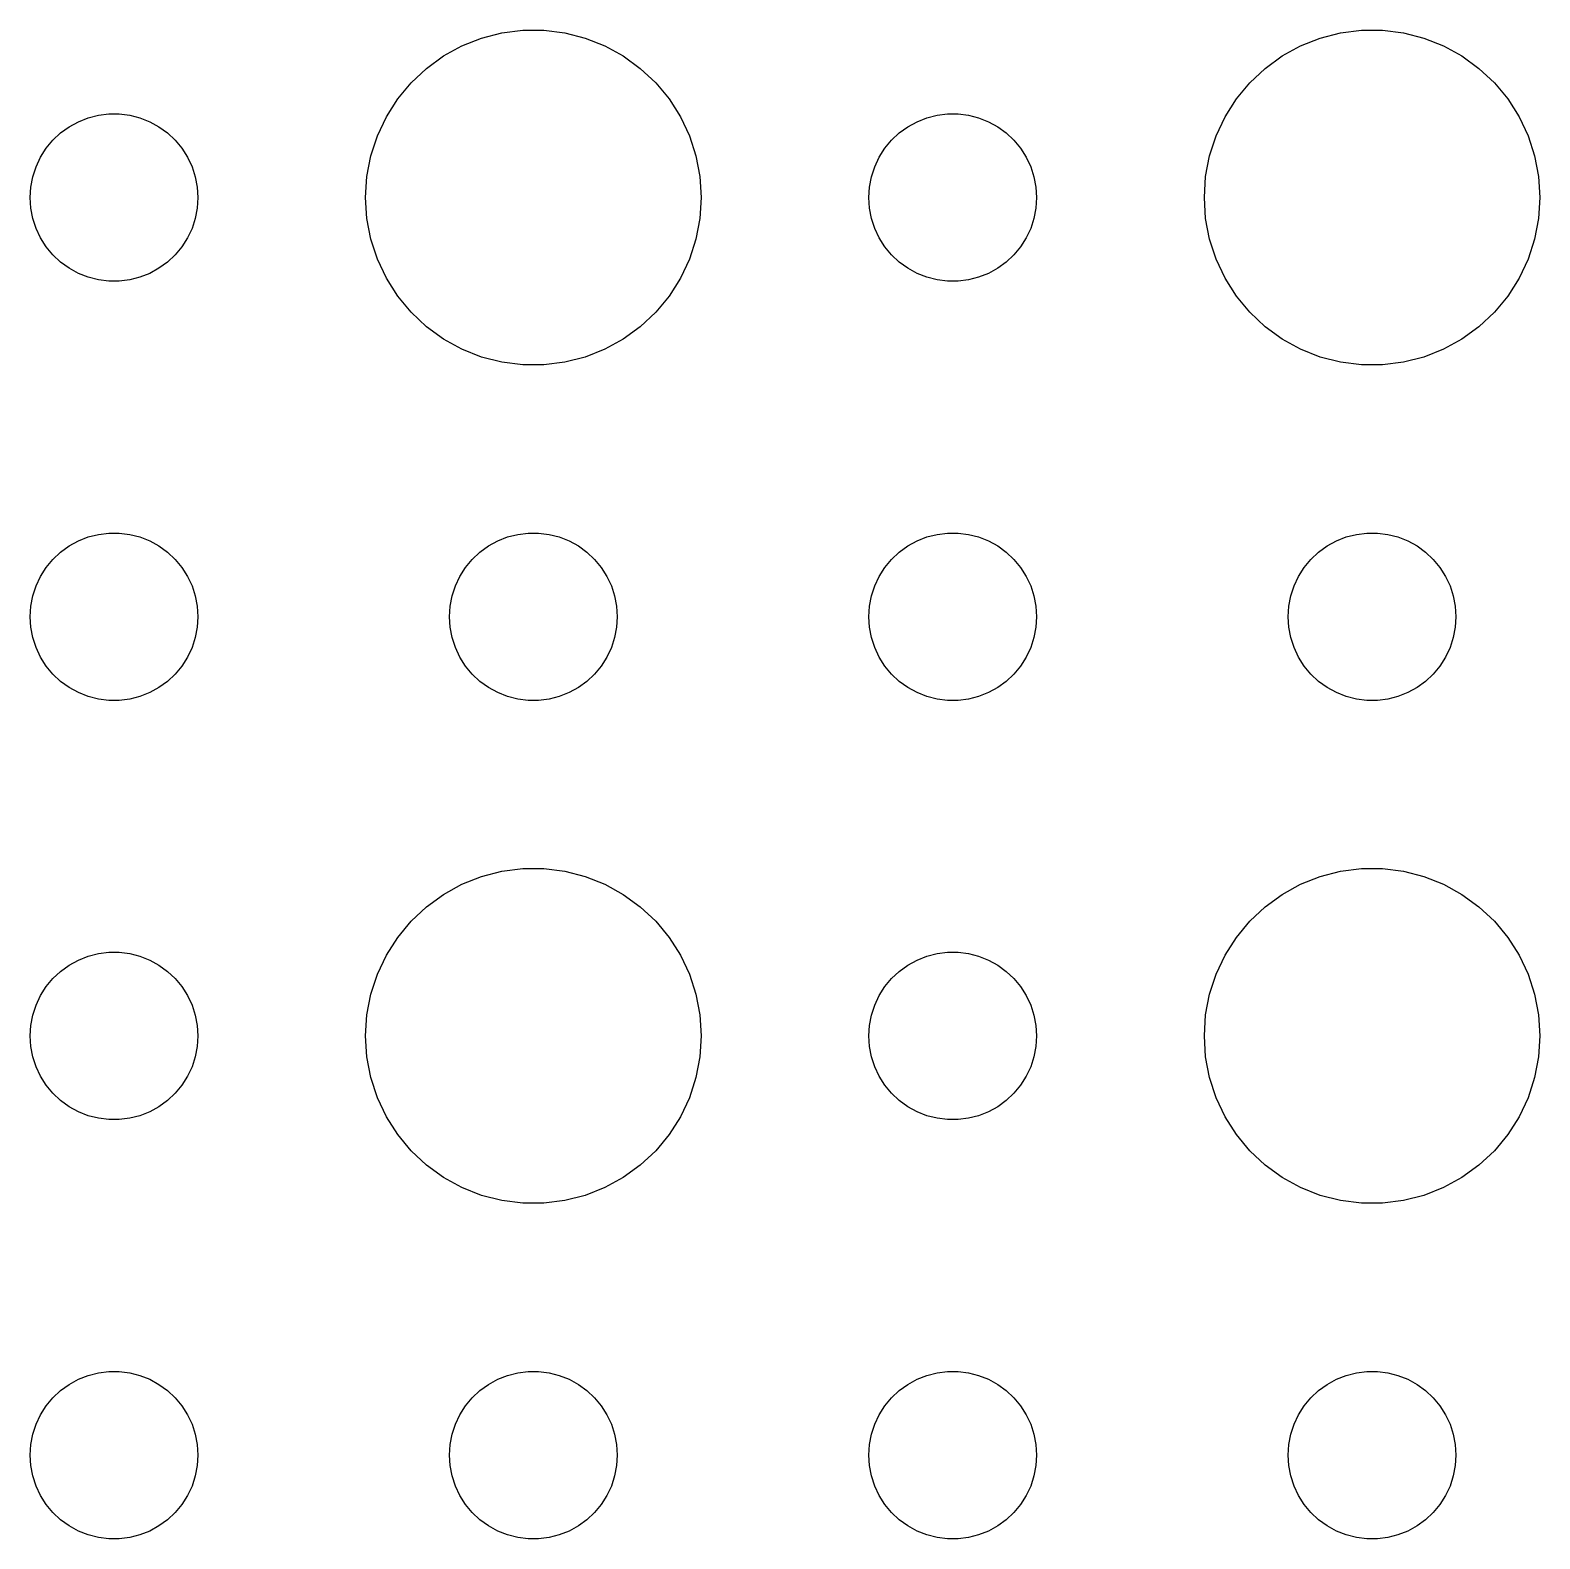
# Model space of a CAD drawing. Header units: metres. Extents: x -112 to 112, y -112 to 112.
# Drawn here: x 21 to 48, y 21 to 47.99 of the extents above; entities that cross this region are included whole.
import ezdxf

# ---------------------------------------------------------------- set-up
doc = ezdxf.new("R2010")
doc.units = ezdxf.units.M

msp = doc.modelspace()

# ---------------------------------------------------------------- linework, layer by layer
for p, q in [((28.7227, 47.7145), (29.0729, 47.8532)), ((29.0729, 47.8532), (29.4379, 47.9469)), ((29.4379, 47.9469), (29.8116, 47.9941)), ((29.8116, 47.9941), (30.1884, 47.9941)), ((30.1884, 47.9941), (30.5621, 47.9469)), ((30.5621, 47.9469), (30.927, 47.8532)), ((30.927, 47.8532), (31.2773, 47.7145)), ((43.7227, 47.7145), (44.0729, 47.8532)), ((44.0729, 47.8532), (44.4379, 47.9469)), ((44.4379, 47.9469), (44.8116, 47.9941)), ((44.8116, 47.9941), (45.1884, 47.9941)), ((45.1884, 47.9941), (45.5621, 47.9469)), ((45.5621, 47.9469), (45.927, 47.8532)), ((45.927, 47.8532), (46.2773, 47.7145)), ((28.0877, 47.3115), (28.3925, 47.533)), ((28.3925, 47.533), (28.7227, 47.7145)), ((31.2773, 47.7145), (31.6075, 47.533)), ((31.6075, 47.533), (31.9123, 47.3115)), ((43.0877, 47.3115), (43.3925, 47.533)), ((43.3925, 47.533), (43.7227, 47.7145)), ((46.2773, 47.7145), (46.6075, 47.533)), ((46.6075, 47.533), (46.9123, 47.3115)), ((27.8131, 47.0536), (28.0877, 47.3115)), ((31.9123, 47.3115), (32.1869, 47.0536)), ((42.8131, 47.0536), (43.0877, 47.3115)), ((46.9123, 47.3115), (47.1869, 47.0536)), ((27.5729, 46.7634), (27.8131, 47.0536)), ((32.1869, 47.0536), (32.427, 46.7634)), ((42.5729, 46.7634), (42.8131, 47.0536)), ((47.1869, 47.0536), (47.427, 46.7634)), ((27.3711, 46.4453), (27.5729, 46.7634)), ((32.427, 46.7634), (32.6289, 46.4453)), ((42.3711, 46.4453), (42.5729, 46.7634)), ((47.427, 46.7634), (47.6289, 46.4453)), ((22.0365, 46.4266), (22.2189, 46.4734)), ((22.2189, 46.4734), (22.4058, 46.497)), ((22.4058, 46.497), (22.5942, 46.497)), ((22.5942, 46.497), (22.7811, 46.4734)), ((22.7811, 46.4734), (22.9635, 46.4266)), ((27.2107, 46.1044), (27.3711, 46.4453)), ((32.6289, 46.4453), (32.7893, 46.1044)), ((37.0365, 46.4266), (37.2189, 46.4734)), ((37.2189, 46.4734), (37.4058, 46.497)), ((37.4058, 46.497), (37.5942, 46.497)), ((37.5942, 46.497), (37.7811, 46.4734)), ((37.7811, 46.4734), (37.9635, 46.4266)), ((42.2107, 46.1044), (42.3711, 46.4453)), ((47.6289, 46.4453), (47.7893, 46.1044)), ((21.5439, 46.1558), (21.6963, 46.2665)), ((21.6963, 46.2665), (21.8613, 46.3572)), ((21.8613, 46.3572), (22.0365, 46.4266)), ((22.9635, 46.4266), (23.1387, 46.3572)), ((23.1387, 46.3572), (23.3037, 46.2665)), ((23.3037, 46.2665), (23.4561, 46.1558)), ((36.5439, 46.1558), (36.6963, 46.2665)), ((36.6963, 46.2665), (36.8613, 46.3572)), ((36.8613, 46.3572), (37.0365, 46.4266)), ((37.9635, 46.4266), (38.1387, 46.3572)), ((38.1387, 46.3572), (38.3037, 46.2665)), ((38.3037, 46.2665), (38.4561, 46.1558)), ((21.2865, 45.8817), (21.4065, 46.0268)), ((21.4065, 46.0268), (21.5439, 46.1558)), ((23.4561, 46.1558), (23.5934, 46.0268)), ((23.5934, 46.0268), (23.7135, 45.8817)), ((27.0942, 45.7461), (27.2107, 46.1044)), ((32.7893, 46.1044), (32.9057, 45.7461)), ((36.2865, 45.8817), (36.4065, 46.0268)), ((36.4065, 46.0268), (36.5439, 46.1558)), ((38.4561, 46.1558), (38.5934, 46.0268)), ((38.5934, 46.0268), (38.7135, 45.8817)), ((42.0942, 45.7461), (42.2107, 46.1044)), ((47.7893, 46.1044), (47.9057, 45.7461)), ((21.1053, 45.5522), (21.1855, 45.7226)), ((21.1855, 45.7226), (21.2865, 45.8817)), ((23.7135, 45.8817), (23.8145, 45.7226)), ((23.8145, 45.7226), (23.8947, 45.5522)), ((27.0237, 45.376), (27.0942, 45.7461)), ((32.9057, 45.7461), (32.9763, 45.376)), ((36.1053, 45.5522), (36.1855, 45.7226)), ((36.1855, 45.7226), (36.2865, 45.8817)), ((38.7135, 45.8817), (38.8145, 45.7226)), ((38.8145, 45.7226), (38.8947, 45.5522)), ((42.0237, 45.376), (42.0942, 45.7461)), ((47.9057, 45.7461), (47.9763, 45.376)), ((21.0118, 45.188), (21.0471, 45.373)), ((21.0471, 45.373), (21.1053, 45.5522)), ((23.8947, 45.5522), (23.9529, 45.373)), ((23.9529, 45.373), (23.9882, 45.188)), ((27, 45), (27.0237, 45.376)), ((32.9763, 45.376), (33, 45)), ((36.0118, 45.188), (36.0471, 45.373)), ((36.0471, 45.373), (36.1053, 45.5522)), ((38.8947, 45.5522), (38.9529, 45.373)), ((38.9529, 45.373), (38.9882, 45.188)), ((42, 45), (42.0237, 45.376)), ((47.9763, 45.376), (48, 45)), ((21, 45), (21.0118, 45.188)), ((23.9882, 45.188), (24, 45)), ((36, 45), (36.0118, 45.188)), ((38.9882, 45.188), (39, 45)), ((21.0118, 44.812), (21, 45)), ((24, 45), (23.9882, 44.812)), ((27.0237, 44.624), (27, 45)), ((33, 45), (32.9763, 44.624)), ((36.0118, 44.812), (36, 45)), ((39, 45), (38.9882, 44.812)), ((42.0237, 44.624), (42, 45)), ((48, 45), (47.9763, 44.624)), ((21.0471, 44.627), (21.0118, 44.812)), ((21.1053, 44.4478), (21.0471, 44.627)), ((23.9529, 44.627), (23.8947, 44.4478)), ((23.9882, 44.812), (23.9529, 44.627)), ((27.0942, 44.2539), (27.0237, 44.624)), ((32.9763, 44.624), (32.9057, 44.2539)), ((36.0471, 44.627), (36.0118, 44.812)), ((36.1053, 44.4478), (36.0471, 44.627)), ((38.9529, 44.627), (38.8947, 44.4478)), ((38.9882, 44.812), (38.9529, 44.627)), ((42.0942, 44.2539), (42.0237, 44.624)), ((47.9763, 44.624), (47.9057, 44.2539)), ((21.1855, 44.2774), (21.1053, 44.4478)), ((23.8947, 44.4478), (23.8145, 44.2774)), ((36.1855, 44.2774), (36.1053, 44.4478)), ((38.8947, 44.4478), (38.8145, 44.2774)), ((21.2865, 44.1183), (21.1855, 44.2774)), ((21.4065, 43.9732), (21.2865, 44.1183)), ((23.7135, 44.1183), (23.5934, 43.9732)), ((23.8145, 44.2774), (23.7135, 44.1183)), ((27.2107, 43.8956), (27.0942, 44.2539)), ((32.9057, 44.2539), (32.7893, 43.8956)), ((36.2865, 44.1183), (36.1855, 44.2774)), ((36.4065, 43.9732), (36.2865, 44.1183)), ((38.7135, 44.1183), (38.5934, 43.9732)), ((38.8145, 44.2774), (38.7135, 44.1183)), ((42.2107, 43.8956), (42.0942, 44.2539)), ((47.9057, 44.2539), (47.7893, 43.8956)), ((21.5439, 43.8442), (21.4065, 43.9732)), ((21.6963, 43.7335), (21.5439, 43.8442)), ((23.4561, 43.8442), (23.3037, 43.7335)), ((23.5934, 43.9732), (23.4561, 43.8442)), ((27.3711, 43.5547), (27.2107, 43.8956)), ((32.7893, 43.8956), (32.6289, 43.5547)), ((36.5439, 43.8442), (36.4065, 43.9732)), ((36.6963, 43.7335), (36.5439, 43.8442)), ((38.4561, 43.8442), (38.3037, 43.7335)), ((38.5934, 43.9732), (38.4561, 43.8442)), ((42.3711, 43.5547), (42.2107, 43.8956)), ((47.7893, 43.8956), (47.6289, 43.5547)), ((21.8613, 43.6428), (21.6963, 43.7335)), ((22.0365, 43.5734), (21.8613, 43.6428)), ((22.2189, 43.5266), (22.0365, 43.5734)), ((22.4058, 43.503), (22.2189, 43.5266)), ((22.5942, 43.503), (22.4058, 43.503)), ((22.7811, 43.5266), (22.5942, 43.503)), ((22.9635, 43.5734), (22.7811, 43.5266)), ((23.1387, 43.6428), (22.9635, 43.5734)), ((23.3037, 43.7335), (23.1387, 43.6428)), ((27.5729, 43.2366), (27.3711, 43.5547)), ((32.6289, 43.5547), (32.427, 43.2366)), ((36.8613, 43.6428), (36.6963, 43.7335)), ((37.0365, 43.5734), (36.8613, 43.6428)), ((37.2189, 43.5266), (37.0365, 43.5734)), ((37.4058, 43.503), (37.2189, 43.5266)), ((37.5942, 43.503), (37.4058, 43.503)), ((37.7811, 43.5266), (37.5942, 43.503)), ((37.9635, 43.5734), (37.7811, 43.5266)), ((38.1387, 43.6428), (37.9635, 43.5734)), ((38.3037, 43.7335), (38.1387, 43.6428)), ((42.5729, 43.2366), (42.3711, 43.5547)), ((47.6289, 43.5547), (47.427, 43.2366)), ((27.8131, 42.9464), (27.5729, 43.2366)), ((32.427, 43.2366), (32.1869, 42.9464)), ((42.8131, 42.9464), (42.5729, 43.2366)), ((47.427, 43.2366), (47.1869, 42.9464)), ((28.0877, 42.6885), (27.8131, 42.9464)), ((32.1869, 42.9464), (31.9123, 42.6885)), ((43.0877, 42.6885), (42.8131, 42.9464)), ((47.1869, 42.9464), (46.9123, 42.6885)), ((28.3925, 42.467), (28.0877, 42.6885)), ((31.9123, 42.6885), (31.6075, 42.467)), ((43.3925, 42.467), (43.0877, 42.6885)), ((46.9123, 42.6885), (46.6075, 42.467)), ((28.7227, 42.2855), (28.3925, 42.467)), ((31.6075, 42.467), (31.2773, 42.2855)), ((43.7227, 42.2855), (43.3925, 42.467)), ((46.6075, 42.467), (46.2773, 42.2855)), ((29.0729, 42.1468), (28.7227, 42.2855)), ((29.4379, 42.0531), (29.0729, 42.1468)), ((30.927, 42.1468), (30.5621, 42.0531)), ((31.2773, 42.2855), (30.927, 42.1468)), ((44.0729, 42.1468), (43.7227, 42.2855)), ((44.4379, 42.0531), (44.0729, 42.1468)), ((45.927, 42.1468), (45.5621, 42.0531)), ((46.2773, 42.2855), (45.927, 42.1468)), ((29.8116, 42.0059), (29.4379, 42.0531)), ((30.1884, 42.0059), (29.8116, 42.0059)), ((30.5621, 42.0531), (30.1884, 42.0059)), ((44.8116, 42.0059), (44.4379, 42.0531)), ((45.1884, 42.0059), (44.8116, 42.0059)), ((45.5621, 42.0531), (45.1884, 42.0059)), ((21.8613, 38.8572), (22.0365, 38.9266)), ((22.0365, 38.9266), (22.2189, 38.9734)), ((22.2189, 38.9734), (22.4058, 38.997)), ((22.4058, 38.997), (22.5942, 38.997)), ((22.5942, 38.997), (22.7811, 38.9734)), ((22.7811, 38.9734), (22.9635, 38.9266)), ((22.9635, 38.9266), (23.1387, 38.8572)), ((29.3613, 38.8572), (29.5365, 38.9266)), ((29.5365, 38.9266), (29.7189, 38.9734)), ((29.7189, 38.9734), (29.9058, 38.997)), ((29.9058, 38.997), (30.0942, 38.997)), ((30.0942, 38.997), (30.2811, 38.9734)), ((30.2811, 38.9734), (30.4635, 38.9266)), ((30.4635, 38.9266), (30.6387, 38.8572)), ((36.8613, 38.8572), (37.0365, 38.9266)), ((37.0365, 38.9266), (37.2189, 38.9734)), ((37.2189, 38.9734), (37.4058, 38.997)), ((37.4058, 38.997), (37.5942, 38.997)), ((37.5942, 38.997), (37.7811, 38.9734)), ((37.7811, 38.9734), (37.9635, 38.9266)), ((37.9635, 38.9266), (38.1387, 38.8572)), ((44.3613, 38.8572), (44.5365, 38.9266)), ((44.5365, 38.9266), (44.7189, 38.9734)), ((44.7189, 38.9734), (44.9058, 38.997)), ((44.9058, 38.997), (45.0942, 38.997)), ((45.0942, 38.997), (45.2811, 38.9734)), ((45.2811, 38.9734), (45.4635, 38.9266)), ((45.4635, 38.9266), (45.6387, 38.8572)), ((21.4065, 38.5268), (21.5439, 38.6558)), ((21.5439, 38.6558), (21.6963, 38.7665)), ((21.6963, 38.7665), (21.8613, 38.8572)), ((23.1387, 38.8572), (23.3037, 38.7665)), ((23.3037, 38.7665), (23.4561, 38.6558)), ((23.4561, 38.6558), (23.5934, 38.5268)), ((28.9065, 38.5268), (29.0439, 38.6558)), ((29.0439, 38.6558), (29.1963, 38.7665)), ((29.1963, 38.7665), (29.3613, 38.8572)), ((30.6387, 38.8572), (30.8037, 38.7665)), ((30.8037, 38.7665), (30.9561, 38.6558)), ((30.9561, 38.6558), (31.0934, 38.5268)), ((36.4065, 38.5268), (36.5439, 38.6558)), ((36.5439, 38.6558), (36.6963, 38.7665)), ((36.6963, 38.7665), (36.8613, 38.8572)), ((38.1387, 38.8572), (38.3037, 38.7665)), ((38.3037, 38.7665), (38.4561, 38.6558)), ((38.4561, 38.6558), (38.5934, 38.5268)), ((43.9065, 38.5268), (44.0439, 38.6558)), ((44.0439, 38.6558), (44.1963, 38.7665)), ((44.1963, 38.7665), (44.3613, 38.8572)), ((45.6387, 38.8572), (45.8037, 38.7665)), ((45.8037, 38.7665), (45.9561, 38.6558)), ((45.9561, 38.6558), (46.0934, 38.5268)), ((21.1855, 38.2226), (21.2865, 38.3817)), ((21.2865, 38.3817), (21.4065, 38.5268)), ((23.5934, 38.5268), (23.7135, 38.3817)), ((23.7135, 38.3817), (23.8145, 38.2226)), ((28.6855, 38.2226), (28.7865, 38.3817)), ((28.7865, 38.3817), (28.9065, 38.5268)), ((31.0934, 38.5268), (31.2135, 38.3817)), ((31.2135, 38.3817), (31.3145, 38.2226)), ((36.1855, 38.2226), (36.2865, 38.3817)), ((36.2865, 38.3817), (36.4065, 38.5268)), ((38.5934, 38.5268), (38.7135, 38.3817)), ((38.7135, 38.3817), (38.8145, 38.2226)), ((43.6855, 38.2226), (43.7865, 38.3817)), ((43.7865, 38.3817), (43.9065, 38.5268)), ((46.0934, 38.5268), (46.2135, 38.3817)), ((46.2135, 38.3817), (46.3145, 38.2226)), ((21.1053, 38.0522), (21.1855, 38.2226)), ((23.8145, 38.2226), (23.8947, 38.0522)), ((28.6053, 38.0522), (28.6855, 38.2226)), ((31.3145, 38.2226), (31.3947, 38.0522)), ((36.1053, 38.0522), (36.1855, 38.2226)), ((38.8145, 38.2226), (38.8947, 38.0522)), ((43.6053, 38.0522), (43.6855, 38.2226)), ((46.3145, 38.2226), (46.3947, 38.0522)), ((21.0118, 37.688), (21.0471, 37.873)), ((21.0471, 37.873), (21.1053, 38.0522)), ((23.8947, 38.0522), (23.9529, 37.873)), ((23.9529, 37.873), (23.9882, 37.688)), ((28.5118, 37.688), (28.5471, 37.873)), ((28.5471, 37.873), (28.6053, 38.0522)), ((31.3947, 38.0522), (31.4529, 37.873)), ((31.4529, 37.873), (31.4882, 37.688)), ((36.0118, 37.688), (36.0471, 37.873)), ((36.0471, 37.873), (36.1053, 38.0522)), ((38.8947, 38.0522), (38.9529, 37.873)), ((38.9529, 37.873), (38.9882, 37.688)), ((43.5118, 37.688), (43.5471, 37.873)), ((43.5471, 37.873), (43.6053, 38.0522)), ((46.3947, 38.0522), (46.4529, 37.873)), ((46.4529, 37.873), (46.4882, 37.688)), ((21, 37.5), (21.0118, 37.688)), ((23.9882, 37.688), (24, 37.5)), ((28.5, 37.5), (28.5118, 37.688)), ((31.4882, 37.688), (31.5, 37.5)), ((36, 37.5), (36.0118, 37.688)), ((38.9882, 37.688), (39, 37.5)), ((43.5, 37.5), (43.5118, 37.688)), ((46.4882, 37.688), (46.5, 37.5)), ((21.0118, 37.312), (21, 37.5)), ((21.0471, 37.127), (21.0118, 37.312)), ((23.9882, 37.312), (23.9529, 37.127)), ((24, 37.5), (23.9882, 37.312)), ((28.5118, 37.312), (28.5, 37.5)), ((28.5471, 37.127), (28.5118, 37.312)), ((31.4882, 37.312), (31.4529, 37.127)), ((31.5, 37.5), (31.4882, 37.312)), ((36.0118, 37.312), (36, 37.5)), ((36.0471, 37.127), (36.0118, 37.312)), ((38.9882, 37.312), (38.9529, 37.127)), ((39, 37.5), (38.9882, 37.312)), ((43.5118, 37.312), (43.5, 37.5)), ((43.5471, 37.127), (43.5118, 37.312)), ((46.4882, 37.312), (46.4529, 37.127)), ((46.5, 37.5), (46.4882, 37.312)), ((21.1053, 36.9478), (21.0471, 37.127)), ((23.9529, 37.127), (23.8947, 36.9478)), ((28.6053, 36.9478), (28.5471, 37.127)), ((31.4529, 37.127), (31.3947, 36.9478)), ((36.1053, 36.9478), (36.0471, 37.127)), ((38.9529, 37.127), (38.8947, 36.9478)), ((43.6053, 36.9478), (43.5471, 37.127)), ((46.4529, 37.127), (46.3947, 36.9478)), ((21.1855, 36.7774), (21.1053, 36.9478)), ((21.2865, 36.6183), (21.1855, 36.7774)), ((23.8145, 36.7774), (23.7135, 36.6183)), ((23.8947, 36.9478), (23.8145, 36.7774)), ((28.6855, 36.7774), (28.6053, 36.9478)), ((28.7865, 36.6183), (28.6855, 36.7774)), ((31.3145, 36.7774), (31.2135, 36.6183)), ((31.3947, 36.9478), (31.3145, 36.7774)), ((36.1855, 36.7774), (36.1053, 36.9478)), ((36.2865, 36.6183), (36.1855, 36.7774)), ((38.8145, 36.7774), (38.7135, 36.6183)), ((38.8947, 36.9478), (38.8145, 36.7774)), ((43.6855, 36.7774), (43.6053, 36.9478)), ((43.7865, 36.6183), (43.6855, 36.7774)), ((46.3145, 36.7774), (46.2135, 36.6183)), ((46.3947, 36.9478), (46.3145, 36.7774)), ((21.4065, 36.4732), (21.2865, 36.6183)), ((21.5439, 36.3442), (21.4065, 36.4732)), ((23.5934, 36.4732), (23.4561, 36.3442)), ((23.7135, 36.6183), (23.5934, 36.4732)), ((28.9065, 36.4732), (28.7865, 36.6183)), ((29.0439, 36.3442), (28.9065, 36.4732)), ((31.0934, 36.4732), (30.9561, 36.3442)), ((31.2135, 36.6183), (31.0934, 36.4732)), ((36.4065, 36.4732), (36.2865, 36.6183)), ((36.5439, 36.3442), (36.4065, 36.4732)), ((38.5934, 36.4732), (38.4561, 36.3442)), ((38.7135, 36.6183), (38.5934, 36.4732)), ((43.9065, 36.4732), (43.7865, 36.6183)), ((44.0439, 36.3442), (43.9065, 36.4732)), ((46.0934, 36.4732), (45.9561, 36.3442)), ((46.2135, 36.6183), (46.0934, 36.4732)), ((21.6963, 36.2335), (21.5439, 36.3442)), ((21.8613, 36.1428), (21.6963, 36.2335)), ((23.3037, 36.2335), (23.1387, 36.1428)), ((23.4561, 36.3442), (23.3037, 36.2335)), ((29.1963, 36.2335), (29.0439, 36.3442)), ((29.3613, 36.1428), (29.1963, 36.2335)), ((30.8037, 36.2335), (30.6387, 36.1428)), ((30.9561, 36.3442), (30.8037, 36.2335)), ((36.6963, 36.2335), (36.5439, 36.3442)), ((36.8613, 36.1428), (36.6963, 36.2335)), ((38.3037, 36.2335), (38.1387, 36.1428)), ((38.4561, 36.3442), (38.3037, 36.2335)), ((44.1963, 36.2335), (44.0439, 36.3442)), ((44.3613, 36.1428), (44.1963, 36.2335)), ((45.8037, 36.2335), (45.6387, 36.1428)), ((45.9561, 36.3442), (45.8037, 36.2335)), ((22.0365, 36.0734), (21.8613, 36.1428)), ((22.2189, 36.0266), (22.0365, 36.0734)), ((22.4058, 36.003), (22.2189, 36.0266)), ((22.5942, 36.003), (22.4058, 36.003)), ((22.7811, 36.0266), (22.5942, 36.003)), ((22.9635, 36.0734), (22.7811, 36.0266)), ((23.1387, 36.1428), (22.9635, 36.0734)), ((29.5365, 36.0734), (29.3613, 36.1428)), ((29.7189, 36.0266), (29.5365, 36.0734)), ((29.9058, 36.003), (29.7189, 36.0266)), ((30.0942, 36.003), (29.9058, 36.003)), ((30.2811, 36.0266), (30.0942, 36.003)), ((30.4635, 36.0734), (30.2811, 36.0266)), ((30.6387, 36.1428), (30.4635, 36.0734)), ((37.0365, 36.0734), (36.8613, 36.1428)), ((37.2189, 36.0266), (37.0365, 36.0734)), ((37.4058, 36.003), (37.2189, 36.0266)), ((37.5942, 36.003), (37.4058, 36.003)), ((37.7811, 36.0266), (37.5942, 36.003)), ((37.9635, 36.0734), (37.7811, 36.0266)), ((38.1387, 36.1428), (37.9635, 36.0734)), ((44.5365, 36.0734), (44.3613, 36.1428)), ((44.7189, 36.0266), (44.5365, 36.0734)), ((44.9058, 36.003), (44.7189, 36.0266)), ((45.0942, 36.003), (44.9058, 36.003)), ((45.2811, 36.0266), (45.0942, 36.003)), ((45.4635, 36.0734), (45.2811, 36.0266)), ((45.6387, 36.1428), (45.4635, 36.0734)), ((29.0729, 32.8532), (29.4379, 32.9469)), ((29.4379, 32.9469), (29.8116, 32.9941)), ((29.8116, 32.9941), (30.1884, 32.9941)), ((30.1884, 32.9941), (30.5621, 32.9469)), ((30.5621, 32.9469), (30.927, 32.8532)), ((44.0729, 32.8532), (44.4379, 32.9469)), ((44.4379, 32.9469), (44.8116, 32.9941)), ((44.8116, 32.9941), (45.1884, 32.9941)), ((45.1884, 32.9941), (45.5621, 32.9469)), ((45.5621, 32.9469), (45.927, 32.8532)), ((28.3925, 32.533), (28.7227, 32.7145)), ((28.7227, 32.7145), (29.0729, 32.8532)), ((30.927, 32.8532), (31.2773, 32.7145)), ((31.2773, 32.7145), (31.6075, 32.533)), ((43.3925, 32.533), (43.7227, 32.7145)), ((43.7227, 32.7145), (44.0729, 32.8532)), ((45.927, 32.8532), (46.2773, 32.7145)), ((46.2773, 32.7145), (46.6075, 32.533)), ((28.0877, 32.3115), (28.3925, 32.533)), ((31.6075, 32.533), (31.9123, 32.3115)), ((43.0877, 32.3115), (43.3925, 32.533)), ((46.6075, 32.533), (46.9123, 32.3115)), ((27.8131, 32.0536), (28.0877, 32.3115)), ((31.9123, 32.3115), (32.1869, 32.0536)), ((42.8131, 32.0536), (43.0877, 32.3115)), ((46.9123, 32.3115), (47.1869, 32.0536)), ((27.5729, 31.7634), (27.8131, 32.0536)), ((32.1869, 32.0536), (32.427, 31.7634)), ((42.5729, 31.7634), (42.8131, 32.0536)), ((47.1869, 32.0536), (47.427, 31.7634)), ((27.3711, 31.4453), (27.5729, 31.7634)), ((32.427, 31.7634), (32.6289, 31.4453)), ((42.3711, 31.4453), (42.5729, 31.7634)), ((47.427, 31.7634), (47.6289, 31.4453)), ((21.6963, 31.2665), (21.8613, 31.3572)), ((21.8613, 31.3572), (22.0365, 31.4266)), ((22.0365, 31.4266), (22.2189, 31.4734)), ((22.2189, 31.4734), (22.4058, 31.497)), ((22.4058, 31.497), (22.5942, 31.497)), ((22.5942, 31.497), (22.7811, 31.4734)), ((22.7811, 31.4734), (22.9635, 31.4266)), ((22.9635, 31.4266), (23.1387, 31.3572)), ((23.1387, 31.3572), (23.3037, 31.2665)), ((27.2107, 31.1044), (27.3711, 31.4453)), ((32.6289, 31.4453), (32.7893, 31.1044)), ((36.6963, 31.2665), (36.8613, 31.3572)), ((36.8613, 31.3572), (37.0365, 31.4266)), ((37.0365, 31.4266), (37.2189, 31.4734)), ((37.2189, 31.4734), (37.4058, 31.497)), ((37.4058, 31.497), (37.5942, 31.497)), ((37.5942, 31.497), (37.7811, 31.4734)), ((37.7811, 31.4734), (37.9635, 31.4266)), ((37.9635, 31.4266), (38.1387, 31.3572)), ((38.1387, 31.3572), (38.3037, 31.2665)), ((42.2107, 31.1044), (42.3711, 31.4453)), ((47.6289, 31.4453), (47.7893, 31.1044)), ((21.4065, 31.0268), (21.5439, 31.1558)), ((21.5439, 31.1558), (21.6963, 31.2665)), ((23.3037, 31.2665), (23.4561, 31.1558)), ((23.4561, 31.1558), (23.5934, 31.0268)), ((27.0942, 30.7461), (27.2107, 31.1044)), ((32.7893, 31.1044), (32.9057, 30.7461)), ((36.4065, 31.0268), (36.5439, 31.1558)), ((36.5439, 31.1558), (36.6963, 31.2665)), ((38.3037, 31.2665), (38.4561, 31.1558)), ((38.4561, 31.1558), (38.5934, 31.0268)), ((42.0942, 30.7461), (42.2107, 31.1044)), ((47.7893, 31.1044), (47.9057, 30.7461)), ((21.1855, 30.7226), (21.2865, 30.8817)), ((21.2865, 30.8817), (21.4065, 31.0268)), ((23.5934, 31.0268), (23.7135, 30.8817)), ((23.7135, 30.8817), (23.8145, 30.7226)), ((36.1855, 30.7226), (36.2865, 30.8817)), ((36.2865, 30.8817), (36.4065, 31.0268)), ((38.5934, 31.0268), (38.7135, 30.8817)), ((38.7135, 30.8817), (38.8145, 30.7226)), ((21.0471, 30.373), (21.1053, 30.5522)), ((21.1053, 30.5522), (21.1855, 30.7226)), ((23.8145, 30.7226), (23.8947, 30.5522)), ((23.8947, 30.5522), (23.9529, 30.373)), ((27.0237, 30.376), (27.0942, 30.7461)), ((32.9057, 30.7461), (32.9763, 30.376)), ((36.0471, 30.373), (36.1053, 30.5522)), ((36.1053, 30.5522), (36.1855, 30.7226)), ((38.8145, 30.7226), (38.8947, 30.5522)), ((38.8947, 30.5522), (38.9529, 30.373)), ((42.0237, 30.376), (42.0942, 30.7461)), ((47.9057, 30.7461), (47.9763, 30.376)), ((21.0118, 30.188), (21.0471, 30.373)), ((23.9529, 30.373), (23.9882, 30.188)), ((27, 30), (27.0237, 30.376)), ((32.9763, 30.376), (33, 30)), ((36.0118, 30.188), (36.0471, 30.373)), ((38.9529, 30.373), (38.9882, 30.188)), ((42, 30), (42.0237, 30.376)), ((47.9763, 30.376), (48, 30)), ((21, 30), (21.0118, 30.188)), ((21.0118, 29.812), (21, 30)), ((23.9882, 30.188), (24, 30)), ((24, 30), (23.9882, 29.812)), ((27.0237, 29.624), (27, 30)), ((33, 30), (32.9763, 29.624)), ((36, 30), (36.0118, 30.188)), ((36.0118, 29.812), (36, 30)), ((38.9882, 30.188), (39, 30)), ((39, 30), (38.9882, 29.812)), ((42.0237, 29.624), (42, 30)), ((48, 30), (47.9763, 29.624)), ((21.0471, 29.627), (21.0118, 29.812)), ((23.9882, 29.812), (23.9529, 29.627)), ((36.0471, 29.627), (36.0118, 29.812)), ((38.9882, 29.812), (38.9529, 29.627)), ((21.1053, 29.4478), (21.0471, 29.627)), ((21.1855, 29.2774), (21.1053, 29.4478)), ((23.8947, 29.4478), (23.8145, 29.2774)), ((23.9529, 29.627), (23.8947, 29.4478)), ((27.0942, 29.2539), (27.0237, 29.624)), ((32.9763, 29.624), (32.9057, 29.2539)), ((36.1053, 29.4478), (36.0471, 29.627)), ((36.1855, 29.2774), (36.1053, 29.4478)), ((38.8947, 29.4478), (38.8145, 29.2774)), ((38.9529, 29.627), (38.8947, 29.4478)), ((42.0942, 29.2539), (42.0237, 29.624)), ((47.9763, 29.624), (47.9057, 29.2539)), ((21.2865, 29.1183), (21.1855, 29.2774)), ((23.8145, 29.2774), (23.7135, 29.1183)), ((27.2107, 28.8956), (27.0942, 29.2539)), ((32.9057, 29.2539), (32.7893, 28.8956)), ((36.2865, 29.1183), (36.1855, 29.2774)), ((38.8145, 29.2774), (38.7135, 29.1183)), ((42.2107, 28.8956), (42.0942, 29.2539)), ((47.9057, 29.2539), (47.7893, 28.8956)), ((21.4065, 28.9732), (21.2865, 29.1183)), ((21.5439, 28.8442), (21.4065, 28.9732)), ((23.5934, 28.9732), (23.4561, 28.8442)), ((23.7135, 29.1183), (23.5934, 28.9732)), ((27.3711, 28.5547), (27.2107, 28.8956)), ((32.7893, 28.8956), (32.6289, 28.5547)), ((36.4065, 28.9732), (36.2865, 29.1183)), ((36.5439, 28.8442), (36.4065, 28.9732)), ((38.5934, 28.9732), (38.4561, 28.8442)), ((38.7135, 29.1183), (38.5934, 28.9732)), ((42.3711, 28.5547), (42.2107, 28.8956)), ((47.7893, 28.8956), (47.6289, 28.5547)), ((21.6963, 28.7335), (21.5439, 28.8442)), ((21.8613, 28.6427), (21.6963, 28.7335)), ((22.0365, 28.5734), (21.8613, 28.6427)), ((23.1387, 28.6427), (22.9635, 28.5734)), ((23.3037, 28.7335), (23.1387, 28.6427)), ((23.4561, 28.8442), (23.3037, 28.7335)), ((36.6963, 28.7335), (36.5439, 28.8442)), ((36.8613, 28.6427), (36.6963, 28.7335)), ((37.0365, 28.5734), (36.8613, 28.6427)), ((38.1387, 28.6427), (37.9635, 28.5734)), ((38.3037, 28.7335), (38.1387, 28.6427)), ((38.4561, 28.8442), (38.3037, 28.7335)), ((22.2189, 28.5266), (22.0365, 28.5734)), ((22.4058, 28.503), (22.2189, 28.5266)), ((22.5942, 28.503), (22.4058, 28.503)), ((22.7811, 28.5266), (22.5942, 28.503)), ((22.9635, 28.5734), (22.7811, 28.5266)), ((27.5729, 28.2366), (27.3711, 28.5547)), ((32.6289, 28.5547), (32.427, 28.2366)), ((37.2189, 28.5266), (37.0365, 28.5734)), ((37.4058, 28.503), (37.2189, 28.5266)), ((37.5942, 28.503), (37.4058, 28.503)), ((37.7811, 28.5266), (37.5942, 28.503)), ((37.9635, 28.5734), (37.7811, 28.5266)), ((42.5729, 28.2366), (42.3711, 28.5547)), ((47.6289, 28.5547), (47.427, 28.2366)), ((27.8131, 27.9464), (27.5729, 28.2366)), ((32.427, 28.2366), (32.1869, 27.9464)), ((42.8131, 27.9464), (42.5729, 28.2366)), ((47.427, 28.2366), (47.1869, 27.9464)), ((28.0877, 27.6884), (27.8131, 27.9464)), ((32.1869, 27.9464), (31.9123, 27.6884)), ((43.0877, 27.6884), (42.8131, 27.9464)), ((47.1869, 27.9464), (46.9123, 27.6884)), ((28.3925, 27.467), (28.0877, 27.6884)), ((31.9123, 27.6884), (31.6075, 27.467)), ((43.3925, 27.467), (43.0877, 27.6884)), ((46.9123, 27.6884), (46.6075, 27.467)), ((28.7227, 27.2855), (28.3925, 27.467)), ((29.0729, 27.1468), (28.7227, 27.2855)), ((31.2773, 27.2855), (30.927, 27.1468)), ((31.6075, 27.467), (31.2773, 27.2855)), ((43.7227, 27.2855), (43.3925, 27.467)), ((44.0729, 27.1468), (43.7227, 27.2855)), ((46.2773, 27.2855), (45.927, 27.1468)), ((46.6075, 27.467), (46.2773, 27.2855)), ((29.4379, 27.0531), (29.0729, 27.1468)), ((29.8116, 27.0059), (29.4379, 27.0531)), ((30.1884, 27.0059), (29.8116, 27.0059)), ((30.5621, 27.0531), (30.1884, 27.0059)), ((30.927, 27.1468), (30.5621, 27.0531)), ((44.4379, 27.0531), (44.0729, 27.1468)), ((44.8116, 27.0059), (44.4379, 27.0531)), ((45.1884, 27.0059), (44.8116, 27.0059)), ((45.5621, 27.0531), (45.1884, 27.0059)), ((45.927, 27.1468), (45.5621, 27.0531)), ((21.5439, 23.6558), (21.6963, 23.7665)), ((21.6963, 23.7665), (21.8613, 23.8572)), ((21.8613, 23.8572), (22.0365, 23.9266)), ((22.0365, 23.9266), (22.2189, 23.9734)), ((22.2189, 23.9734), (22.4058, 23.997)), ((22.4058, 23.997), (22.5942, 23.997)), ((22.5942, 23.997), (22.7811, 23.9734)), ((22.7811, 23.9734), (22.9635, 23.9266)), ((22.9635, 23.9266), (23.1387, 23.8572)), ((23.1387, 23.8572), (23.3037, 23.7665)), ((23.3037, 23.7665), (23.4561, 23.6558)), ((29.0439, 23.6558), (29.1963, 23.7665)), ((29.1963, 23.7665), (29.3613, 23.8572)), ((29.3613, 23.8572), (29.5365, 23.9266)), ((29.5365, 23.9266), (29.7189, 23.9734)), ((29.7189, 23.9734), (29.9058, 23.997)), ((29.9058, 23.997), (30.0942, 23.997)), ((30.0942, 23.997), (30.2811, 23.9734)), ((30.2811, 23.9734), (30.4635, 23.9266)), ((30.4635, 23.9266), (30.6387, 23.8572)), ((30.6387, 23.8572), (30.8037, 23.7665)), ((30.8037, 23.7665), (30.9561, 23.6558)), ((36.5439, 23.6558), (36.6963, 23.7665)), ((36.6963, 23.7665), (36.8613, 23.8572)), ((36.8613, 23.8572), (37.0365, 23.9266)), ((37.0365, 23.9266), (37.2189, 23.9734)), ((37.2189, 23.9734), (37.4058, 23.997)), ((37.4058, 23.997), (37.5942, 23.997)), ((37.5942, 23.997), (37.7811, 23.9734)), ((37.7811, 23.9734), (37.9635, 23.9266)), ((37.9635, 23.9266), (38.1387, 23.8572)), ((38.1387, 23.8572), (38.3037, 23.7665)), ((38.3037, 23.7665), (38.4561, 23.6558)), ((44.0439, 23.6558), (44.1963, 23.7665)), ((44.1963, 23.7665), (44.3613, 23.8572)), ((44.3613, 23.8572), (44.5365, 23.9266)), ((44.5365, 23.9266), (44.7189, 23.9734)), ((44.7189, 23.9734), (44.9058, 23.997)), ((44.9058, 23.997), (45.0942, 23.997)), ((45.0942, 23.997), (45.2811, 23.9734)), ((45.2811, 23.9734), (45.4635, 23.9266)), ((45.4635, 23.9266), (45.6387, 23.8572)), ((45.6387, 23.8572), (45.8037, 23.7665)), ((45.8037, 23.7665), (45.9561, 23.6558)), ((21.2865, 23.3817), (21.4065, 23.5268)), ((21.4065, 23.5268), (21.5439, 23.6558)), ((23.4561, 23.6558), (23.5934, 23.5268)), ((23.5934, 23.5268), (23.7135, 23.3817)), ((28.7865, 23.3817), (28.9065, 23.5268)), ((28.9065, 23.5268), (29.0439, 23.6558)), ((30.9561, 23.6558), (31.0934, 23.5268)), ((31.0934, 23.5268), (31.2135, 23.3817)), ((36.2865, 23.3817), (36.4065, 23.5268)), ((36.4065, 23.5268), (36.5439, 23.6558)), ((38.4561, 23.6558), (38.5934, 23.5268)), ((38.5934, 23.5268), (38.7135, 23.3817)), ((43.7865, 23.3817), (43.9065, 23.5268)), ((43.9065, 23.5268), (44.0439, 23.6558)), ((45.9561, 23.6558), (46.0934, 23.5268)), ((46.0934, 23.5268), (46.2135, 23.3817)), ((21.1053, 23.0522), (21.1855, 23.2226)), ((21.1855, 23.2226), (21.2865, 23.3817)), ((23.7135, 23.3817), (23.8145, 23.2226)), ((23.8145, 23.2226), (23.8947, 23.0522)), ((28.6053, 23.0522), (28.6855, 23.2226)), ((28.6855, 23.2226), (28.7865, 23.3817)), ((31.2135, 23.3817), (31.3145, 23.2226)), ((31.3145, 23.2226), (31.3947, 23.0522)), ((36.1053, 23.0522), (36.1855, 23.2226)), ((36.1855, 23.2226), (36.2865, 23.3817)), ((38.7135, 23.3817), (38.8145, 23.2226)), ((38.8145, 23.2226), (38.8947, 23.0522)), ((43.6053, 23.0522), (43.6855, 23.2226)), ((43.6855, 23.2226), (43.7865, 23.3817)), ((46.2135, 23.3817), (46.3145, 23.2226)), ((46.3145, 23.2226), (46.3947, 23.0522)), ((21.0471, 22.873), (21.1053, 23.0522)), ((23.8947, 23.0522), (23.9529, 22.873)), ((28.5471, 22.873), (28.6053, 23.0522)), ((31.3947, 23.0522), (31.4529, 22.873)), ((36.0471, 22.873), (36.1053, 23.0522)), ((38.8947, 23.0522), (38.9529, 22.873)), ((43.5471, 22.873), (43.6053, 23.0522)), ((46.3947, 23.0522), (46.4529, 22.873)), ((21, 22.5), (21.0118, 22.688)), ((21.0118, 22.688), (21.0471, 22.873)), ((23.9529, 22.873), (23.9882, 22.688)), ((23.9882, 22.688), (24, 22.5)), ((28.5, 22.5), (28.5118, 22.688)), ((28.5118, 22.688), (28.5471, 22.873)), ((31.4529, 22.873), (31.4882, 22.688)), ((31.4882, 22.688), (31.5, 22.5)), ((36, 22.5), (36.0118, 22.688)), ((36.0118, 22.688), (36.0471, 22.873)), ((38.9529, 22.873), (38.9882, 22.688)), ((38.9882, 22.688), (39, 22.5)), ((43.5, 22.5), (43.5118, 22.688)), ((43.5118, 22.688), (43.5471, 22.873)), ((46.4529, 22.873), (46.4882, 22.688)), ((46.4882, 22.688), (46.5, 22.5)), ((21.0118, 22.312), (21, 22.5)), ((24, 22.5), (23.9882, 22.312)), ((28.5118, 22.312), (28.5, 22.5)), ((31.5, 22.5), (31.4882, 22.312)), ((36.0118, 22.312), (36, 22.5)), ((39, 22.5), (38.9882, 22.312)), ((43.5118, 22.312), (43.5, 22.5)), ((46.5, 22.5), (46.4882, 22.312)), ((21.0471, 22.127), (21.0118, 22.312)), ((23.9882, 22.312), (23.9529, 22.127)), ((28.5471, 22.127), (28.5118, 22.312)), ((31.4882, 22.312), (31.4529, 22.127)), ((36.0471, 22.127), (36.0118, 22.312)), ((38.9882, 22.312), (38.9529, 22.127)), ((43.5471, 22.127), (43.5118, 22.312)), ((46.4882, 22.312), (46.4529, 22.127)), ((21.1053, 21.9478), (21.0471, 22.127)), ((21.1855, 21.7774), (21.1053, 21.9478)), ((23.8947, 21.9478), (23.8145, 21.7774)), ((23.9529, 22.127), (23.8947, 21.9478)), ((28.6053, 21.9478), (28.5471, 22.127)), ((28.6855, 21.7774), (28.6053, 21.9478)), ((31.3947, 21.9478), (31.3145, 21.7774)), ((31.4529, 22.127), (31.3947, 21.9478)), ((36.1053, 21.9478), (36.0471, 22.127)), ((36.1855, 21.7774), (36.1053, 21.9478)), ((38.8947, 21.9478), (38.8145, 21.7774)), ((38.9529, 22.127), (38.8947, 21.9478)), ((43.6053, 21.9478), (43.5471, 22.127)), ((43.6855, 21.7774), (43.6053, 21.9478)), ((46.3947, 21.9478), (46.3145, 21.7774)), ((46.4529, 22.127), (46.3947, 21.9478)), ((21.2865, 21.6183), (21.1855, 21.7774)), ((21.4065, 21.4732), (21.2865, 21.6183)), ((23.7135, 21.6183), (23.5934, 21.4732)), ((23.8145, 21.7774), (23.7135, 21.6183)), ((28.7865, 21.6183), (28.6855, 21.7774)), ((28.9065, 21.4732), (28.7865, 21.6183)), ((31.2135, 21.6183), (31.0934, 21.4732)), ((31.3145, 21.7774), (31.2135, 21.6183)), ((36.2865, 21.6183), (36.1855, 21.7774)), ((36.4065, 21.4732), (36.2865, 21.6183)), ((38.7135, 21.6183), (38.5934, 21.4732)), ((38.8145, 21.7774), (38.7135, 21.6183)), ((43.7865, 21.6183), (43.6855, 21.7774)), ((43.9065, 21.4732), (43.7865, 21.6183)), ((46.2135, 21.6183), (46.0934, 21.4732)), ((46.3145, 21.7774), (46.2135, 21.6183)), ((21.5439, 21.3442), (21.4065, 21.4732)), ((21.6963, 21.2335), (21.5439, 21.3442)), ((23.4561, 21.3442), (23.3037, 21.2335)), ((23.5934, 21.4732), (23.4561, 21.3442)), ((29.0439, 21.3442), (28.9065, 21.4732)), ((29.1963, 21.2335), (29.0439, 21.3442)), ((30.9561, 21.3442), (30.8037, 21.2335)), ((31.0934, 21.4732), (30.9561, 21.3442)), ((36.5439, 21.3442), (36.4065, 21.4732)), ((36.6963, 21.2335), (36.5439, 21.3442)), ((38.4561, 21.3442), (38.3037, 21.2335)), ((38.5934, 21.4732), (38.4561, 21.3442)), ((44.0439, 21.3442), (43.9065, 21.4732)), ((44.1963, 21.2335), (44.0439, 21.3442)), ((45.9561, 21.3442), (45.8037, 21.2335)), ((46.0934, 21.4732), (45.9561, 21.3442)), ((21.8613, 21.1427), (21.6963, 21.2335)), ((22.0365, 21.0734), (21.8613, 21.1427)), ((22.2189, 21.0266), (22.0365, 21.0734)), ((22.9635, 21.0734), (22.7811, 21.0266)), ((23.1387, 21.1427), (22.9635, 21.0734)), ((23.3037, 21.2335), (23.1387, 21.1427)), ((29.3613, 21.1427), (29.1963, 21.2335)), ((29.5365, 21.0734), (29.3613, 21.1427)), ((29.7189, 21.0266), (29.5365, 21.0734)), ((30.4635, 21.0734), (30.2811, 21.0266)), ((30.6387, 21.1427), (30.4635, 21.0734)), ((30.8037, 21.2335), (30.6387, 21.1427)), ((36.8613, 21.1427), (36.6963, 21.2335)), ((37.0365, 21.0734), (36.8613, 21.1427)), ((37.2189, 21.0266), (37.0365, 21.0734)), ((37.9635, 21.0734), (37.7811, 21.0266)), ((38.1387, 21.1427), (37.9635, 21.0734)), ((38.3037, 21.2335), (38.1387, 21.1427)), ((44.3613, 21.1427), (44.1963, 21.2335)), ((44.5365, 21.0734), (44.3613, 21.1427)), ((44.7189, 21.0266), (44.5365, 21.0734)), ((45.4635, 21.0734), (45.2811, 21.0266)), ((45.6387, 21.1427), (45.4635, 21.0734)), ((45.8037, 21.2335), (45.6387, 21.1427)), ((22.4058, 21.003), (22.2189, 21.0266)), ((22.5942, 21.003), (22.4058, 21.003)), ((22.7811, 21.0266), (22.5942, 21.003)), ((29.9058, 21.003), (29.7189, 21.0266)), ((30.0942, 21.003), (29.9058, 21.003)), ((30.2811, 21.0266), (30.0942, 21.003)), ((37.4058, 21.003), (37.2189, 21.0266)), ((37.5942, 21.003), (37.4058, 21.003)), ((37.7811, 21.0266), (37.5942, 21.003)), ((44.9058, 21.003), (44.7189, 21.0266)), ((45.0942, 21.003), (44.9058, 21.003)), ((45.2811, 21.0266), (45.0942, 21.003))]:
    msp.add_line(p, q)

doc.saveas('drawing.dxf')
